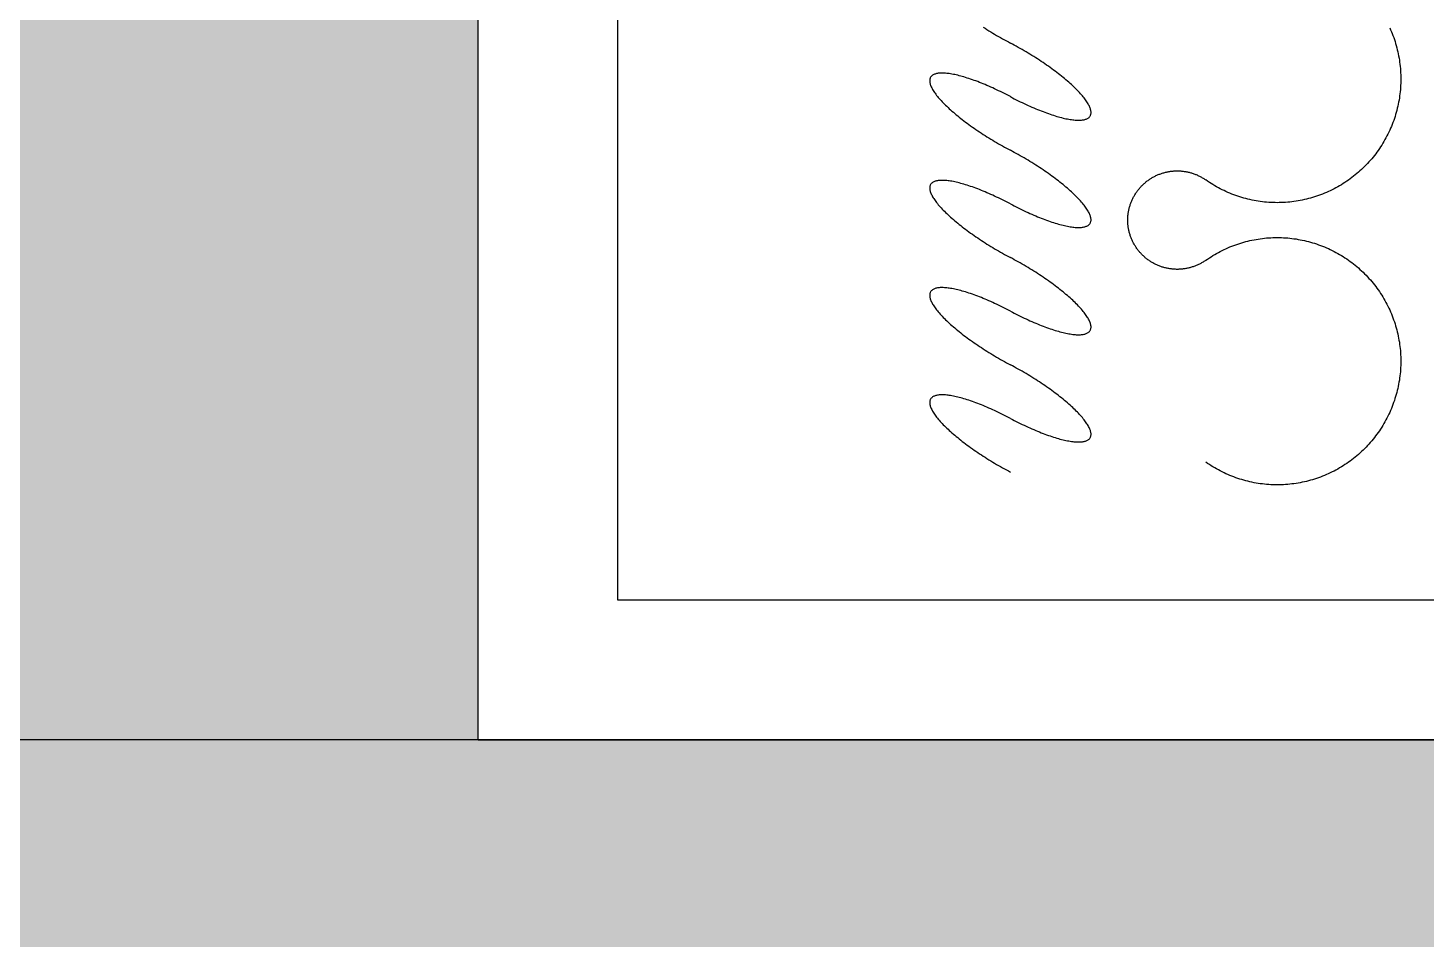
# Model space of a CAD drawing. Header units: millimetres. Extents: x -187744 to 2148, y -49419 to 6550.
# Drawn here: x -8996 to -8745.6, y -15047.1 to -14884.1 of the extents above; entities that cross this region are included whole.
import ezdxf

# ---------------------------------------------------------------- set-up
doc = ezdxf.new("R2010")
doc.units = ezdxf.units.MM
doc.header["$LTSCALE"] = 1000
doc.header["$MEASUREMENT"] = 0
doc.linetypes.add('DASHED2', pattern=[0.375, 0.25, -0.125])
for name, color, linetype in [('0w-梁1', 4, 'DASHED2'), ('1#f35层以上墙柱-col_建筑$0$1#f35层以上墙柱-col$0$Col_1#_2F$0$0q-柱填充', 251, 'Continuous'), ('DS-FINISH', 20, 'Continuous'), ('FF-FURNA', 40, 'Continuous'), ('WALL', 160, 'Continuous')]:
    doc.layers.add(name, color=color, linetype=linetype)

# ---------------------------------------------------------------- blocks, each defined once
blk = doc.blocks.new('DRAPES2')
at = {"linetype": 'ByBlock'}
for points in [[(927.367, 93.7916, 0), (928.058, 94.0987, 0), (928.754, 94.394, 0), (929.455, 94.6774, 0), (930.16, 94.9488, 0), (930.87, 95.208, 0), (931.584, 95.4551, 0), (932.303, 95.69, 0), (933.025, 95.9125, 0), (933.751, 96.1227, 0), (934.481, 96.3205, 0), (935.214, 96.5057, 0), (935.95, 96.6785, 0), (936.688, 96.8386, 0), (937.43, 96.9861, 0), (938.174, 97.1209, 0), (938.92, 97.2429, 0), (939.668, 97.3523, 0), (940.417, 97.4488, 0), (941.169, 97.5325, 0), (941.921, 97.6034, 0), (942.675, 97.6614, 0), (943.429, 97.7065, 0), (944.185, 97.7387, 0), (944.94, 97.758, 0), (945.696, 97.7644, 0)], [(945.696, 97.7644, 0), (946.452, 97.7579, 0), (947.208, 97.7385, 0), (947.963, 97.7062, 0), (948.717, 97.661, 0), (949.471, 97.6029, 0), (950.223, 97.532, 0), (950.975, 97.4482, 0), (951.724, 97.3516, 0), (952.472, 97.2422, 0), (953.218, 97.12, 0), (953.962, 96.9851, 0), (954.703, 96.8376, 0), (955.442, 96.6773, 0), (956.178, 96.5045, 0), (956.911, 96.3192, 0), (957.64, 96.1214, 0), (958.366, 95.9111, 0), (959.089, 95.6885, 0), (959.807, 95.4535, 0), (960.522, 95.2063, 0), (961.232, 94.947, 0), (961.937, 94.6755, 0), (962.638, 94.3921, 0), (963.334, 94.0967, 0), (964.024, 93.7895, 0), (964.71, 93.4706, 0), (965.389, 93.1399, 0), (966.063, 92.7977, 0), (966.731, 92.4441, 0), (967.393, 92.0791, 0), (968.049, 91.7028, 0), (968.698, 91.3154, 0), (969.34, 90.917, 0), (969.976, 90.5077, 0), (970.604, 90.0875, 0), (971.225, 89.6567, 0), (971.839, 89.2154, 0), (972.445, 88.7636, 0), (973.043, 88.3015, 0), (973.634, 87.8293, 0), (974.216, 87.3471, 0), (974.789, 86.855, 0), (975.355, 86.3532, 0), (975.911, 85.8418, 0), (976.459, 85.3209, 0), (976.998, 84.7908, 0), (977.528, 84.2516, 0), (978.048, 83.7034, 0), (978.559, 83.1463, 0), (979.061, 82.5807, 0), (979.552, 82.0065, 0), (980.034, 81.4241, 0), (980.506, 80.8335, 0), (980.967, 80.2349, 0), (981.419, 79.6285, 0), (981.86, 79.0145, 0), (982.29, 78.3931, 0), (982.71, 77.7644, 0), (983.118, 77.1286, 0), (983.516, 76.486, 0), (983.903, 75.8366, 0), (984.279, 75.1807, 0), (984.644, 74.5185, 0), (984.997, 73.8502, 0), (985.338, 73.1759, 0), (985.669, 72.4959, 0), (985.987, 71.8104, 0), (986.294, 71.1195, 0), (986.589, 70.4235, 0), (986.871, 69.7225, 0), (987.142, 69.0168, 0), (987.401, 68.3066, 0), (987.648, 67.5921, 0), (987.882, 66.8735, 0), (988.104, 66.151, 0), (988.314, 65.4247, 0), (988.511, 64.695, 0), (988.696, 63.9621, 0), (988.868, 63.2261, 0), (989.028, 62.4872, 0), (989.175, 61.7458, 0), (989.309, 61.0019, 0), (989.431, 60.2559, 0), (989.54, 59.5078, 0), (989.636, 58.7581, 0), (989.719, 58.0068, 0), (989.789, 57.2542, 0), (989.847, 56.5005, 0), (989.892, 55.7459, 0), (989.923, 54.9906, 0), (989.942, 54.235, 0), (989.948, 53.4791, 0), (989.941, 52.7233, 0), (989.921, 51.9676, 0), (989.889, 51.2124, 0), (989.843, 50.4579, 0), (989.784, 49.7043, 0), (989.713, 48.9518, 0), (989.629, 48.2006, 0), (989.531, 47.451, 0), (989.422, 46.7031, 0), (989.299, 45.9572, 0), (989.164, 45.2135, 0), (989.016, 44.4723, 0), (988.855, 43.7337, 0), (988.682, 42.9979, 0), (988.496, 42.2652, 0), (988.298, 41.5358, 0), (988.087, 40.8098, 0), (987.864, 40.0876, 0), (987.628, 39.3693, 0), (987.381, 38.6551, 0), (987.121, 37.9453, 0), (986.849, 37.24, 0), (986.565, 36.5394, 0), (986.269, 35.8438, 0), (985.962, 35.1534, 0), (985.642, 34.4683, 0), (985.311, 33.7887, 0), (984.969, 33.1149, 0), (984.614, 32.4471, 0), (984.249, 31.7854, 0), (983.872, 31.13, 0), (983.485, 30.4812, 0), (983.086, 29.8391, 0), (982.676, 29.2039, 0), (982.255, 28.5758, 0), (981.824, 27.9549, 0)], [(996.315, -0.046077, 0), (996.012, -0.043471, 0), (995.709, -0.035686, 0), (995.406, -0.022726, 0), (995.104, -0.004593, 0), (994.801, 0.018705, 0), (994.499, 0.047164, 0), (994.198, 0.080774, 0), (993.897, 0.119526, 0), (993.597, 0.163409, 0), (993.298, 0.212408, 0), (993, 0.266512, 0), (992.703, 0.325703, 0), (992.406, 0.389964, 0), (992.111, 0.459276, 0), (991.817, 0.53362, 0), (991.524, 0.612974, 0), (991.233, 0.697313, 0), (990.944, 0.786615, 0), (990.655, 0.880853, 0), (990.369, 0.979999, 0), (990.084, 1.08402, 0), (989.801, 1.1929, 0), (989.52, 1.30659, 0), (989.241, 1.42507, 0), (988.964, 1.54829, 0), (988.689, 1.67623, 0), (988.416, 1.80884, 0), (988.146, 1.9461, 0), (987.878, 2.08795, 0), (987.613, 2.23435, 0), (987.35, 2.38527, 0), (987.089, 2.54066, 0), (986.832, 2.70048, 0), (986.577, 2.86467, 0), (986.325, 3.03319, 0), (986.075, 3.20599, 0), (985.829, 3.38302, 0), (985.586, 3.56423, 0), (985.346, 3.74956, 0), (985.11, 3.93897, 0), (984.876, 4.13239, 0), (984.646, 4.32977, 0), (984.419, 4.53105, 0), (984.196, 4.73618, 0), (983.976, 4.94509, 0), (983.76, 5.15772, 0), (983.548, 5.37402, 0), (983.339, 5.59391, 0), (983.134, 5.81733, 0), (982.933, 6.04422, 0), (982.736, 6.27452, 0), (982.542, 6.50815, 0), (982.353, 6.74504, 0), (982.168, 6.98513, 0), (981.987, 7.22835, 0), (981.81, 7.47463, 0), (981.637, 7.72389, 0), (981.469, 7.97607, 0), (981.305, 8.23108, 0), (981.145, 8.48885, 0), (980.99, 8.74932, 0), (980.84, 9.01239, 0), (980.693, 9.27801, 0), (980.552, 9.54608, 0), (980.415, 9.81653, 0), (980.282, 10.0893, 0), (980.155, 10.3643, 0), (980.031, 10.6414, 0), (979.913, 10.9206, 0), (979.8, 11.2017, 0), (979.691, 11.4848, 0), (979.587, 11.7696, 0), (979.488, 12.0562, 0), (979.394, 12.3445, 0), (979.305, 12.6343, 0), (979.221, 12.9256, 0), (979.142, 13.2183, 0), (979.068, 13.5123, 0), (978.999, 13.8075, 0), (978.935, 14.1038, 0), (978.876, 14.4012, 0), (978.822, 14.6996, 0), (978.773, 14.9988, 0), (978.729, 15.2989, 0), (978.691, 15.5996, 0), (978.658, 15.901, 0), (978.629, 16.2028, 0), (978.606, 16.5052, 0), (978.588, 16.8078, 0), (978.576, 17.1108, 0), (978.568, 17.4139, 0), (978.566, 17.717, 0), (978.568, 18.0202, 0), (978.576, 18.3233, 0), (978.59, 18.6262, 0), (978.608, 18.9289, 0), (978.631, 19.2311, 0), (978.66, 19.533, 0), (978.694, 19.8343, 0), (978.733, 20.135, 0), (978.777, 20.4349, 0), (978.826, 20.7341, 0), (978.88, 21.0324, 0), (978.94, 21.3297, 0), (979.004, 21.626, 0), (979.074, 21.9211, 0), (979.148, 22.215, 0), (979.228, 22.5076, 0), (979.312, 22.7988, 0), (979.402, 23.0884, 0), (979.496, 23.3766, 0), (979.595, 23.663, 0), (979.7, 23.9477, 0), (979.809, 24.2307, 0), (979.923, 24.5116, 0), (980.041, 24.7907, 0), (980.165, 25.0676, 0), (980.293, 25.3424, 0), (980.426, 25.615, 0), (980.563, 25.8852, 0), (980.705, 26.1531, 0), (980.852, 26.4185, 0), (981.003, 26.6814, 0), (981.158, 26.9416, 0), (981.318, 27.1992, 0), (981.483, 27.454, 0), (981.651, 27.7059, 0), (981.824, 27.9549, 0)]]:
    blk.add_polyline3d(points, dxfattribs=at)
for points in [[(1010.55, 27.9514, 0), (1010.12, 28.5723, 0), (1009.7, 29.2005, 0), (1009.29, 29.8357, 0), (1008.89, 30.4779, 0), (1008.5, 31.1268, 0), (1008.13, 31.7822, 0), (1007.76, 32.4439, 0), (1007.41, 33.1118, 0), (1007.07, 33.7856, 0), (1006.73, 34.4652, 0), (1006.42, 35.1503, 0), (1006.11, 35.8408, 0), (1005.81, 36.5365, 0), (1005.53, 37.237, 0), (1005.26, 37.9424, 0), (1005, 38.6523, 0), (1004.75, 39.3665, 0), (1004.51, 40.0848, 0), (1004.29, 40.807, 0), (1004.08, 41.533, 0), (1003.88, 42.2624, 0), (1003.7, 42.9952, 0), (1003.52, 43.731, 0), (1003.36, 44.4696, 0), (1003.21, 45.2109, 0), (1003.08, 45.9546, 0), (1002.96, 46.7005, 0), (1002.85, 47.4483, 0), (1002.75, 48.198, 0), (1002.67, 48.9492, 0), (1002.59, 49.7017, 0), (1002.54, 50.4553, 0), (1002.49, 51.2098, 0), (1002.46, 51.965, 0), (1002.44, 52.7207, 0), (1002.43, 53.4765, 0), (1002.44, 54.2324, 0), (1002.46, 54.9881, 0), (1002.49, 55.7433, 0), (1002.53, 56.4979, 0), (1002.59, 57.2516, 0), (1002.66, 58.0042, 0), (1002.74, 58.7554, 0), (1002.84, 59.5052, 0), (1002.95, 60.2532, 0), (1003.07, 60.9992, 0), (1003.2, 61.7431, 0), (1003.35, 62.4845, 0), (1003.51, 63.2234, 0), (1003.68, 63.9594, 0), (1003.87, 64.6923, 0), (1004.07, 65.422, 0), (1004.28, 66.1482, 0), (1004.5, 66.8707, 0), (1004.73, 67.5893, 0), (1004.98, 68.3038, 0), (1005.24, 69.0139, 0), (1005.51, 69.7196, 0), (1005.79, 70.4205, 0), (1006.09, 71.1165, 0), (1006.39, 71.8073, 0), (1006.71, 72.4928, 0), (1007.04, 73.1728, 0), (1007.38, 73.847, 0), (1007.74, 74.5153, 0), (1008.1, 75.1775, 0), (1008.48, 75.8333, 0), (1008.87, 76.4826, 0), (1009.26, 77.1253, 0), (1009.67, 77.761, 0), (1010.09, 78.3896, 0), (1010.52, 79.011, 0), (1010.96, 79.625, 0), (1011.41, 80.2313, 0), (1011.88, 80.8298, 0), (1012.35, 81.4204, 0), (1012.83, 82.0028, 0), (1013.32, 82.5769, 0), (1013.82, 83.1425, 0), (1014.33, 83.6994, 0), (1014.85, 84.2476, 0), (1015.38, 84.7868, 0), (1015.92, 85.3168, 0), (1016.47, 85.8376, 0), (1017.03, 86.3489, 0), (1017.59, 86.8507, 0), (1018.17, 87.3427, 0), (1018.75, 87.8249, 0), (1019.34, 88.297, 0), (1019.94, 88.759, 0), (1020.54, 89.2107, 0), (1021.16, 89.652, 0), (1021.78, 90.0827, 0), (1022.41, 90.5028, 0), (1023.04, 90.9121, 0), (1023.69, 91.3104, 0), (1024.33, 91.6978, 0), (1024.99, 92.0739, 0), (1025.65, 92.4389, 0), (1026.32, 92.7924, 0), (1026.99, 93.1345, 0), (1027.67, 93.4651, 0), (1028.36, 93.784, 0), (1029.05, 94.0911, 0), (1029.75, 94.3864, 0), (1030.45, 94.6698, 0), (1031.15, 94.9411, 0), (1031.86, 95.2004, 0), (1032.58, 95.4475, 0), (1033.29, 95.6824, 0), (1034.02, 95.9049, 0), (1034.74, 96.1151, 0), (1035.47, 96.3129, 0), (1036.21, 96.4981, 0), (1036.94, 96.6708, 0), (1037.68, 96.831, 0), (1038.42, 96.9784, 0), (1039.17, 97.1132, 0), (1039.91, 97.2353, 0), (1040.66, 97.3446, 0), (1041.41, 97.4412, 0), (1042.16, 97.5249, 0), (1042.91, 97.5957, 0), (1043.67, 97.6537, 0), (1044.42, 97.6989, 0), (1045.18, 97.7311, 0), (1045.93, 97.7504, 0), (1046.69, 97.7568, 0)], [(1046.69, 97.7568, 0), (1047.44, 97.7503, 0), (1048.2, 97.7309, 0), (1048.95, 97.6986, 0), (1049.71, 97.6534, 0), (1050.46, 97.5953, 0), (1051.22, 97.5244, 0), (1051.97, 97.4406, 0), (1052.72, 97.344, 0), (1053.46, 97.2346, 0), (1054.21, 97.1124, 0), (1054.95, 96.9775, 0), (1055.7, 96.8299, 0), (1056.43, 96.6697, 0), (1057.17, 96.4969, 0), (1057.9, 96.3116, 0), (1058.63, 96.1137, 0), (1059.36, 95.9035, 0), (1060.08, 95.6808, 0), (1060.8, 95.4459, 0), (1061.51, 95.1987, 0), (1062.22, 94.9394, 0), (1062.93, 94.6679, 0), (1063.63, 94.3845, 0), (1064.33, 94.0891, 0), (1065.02, 93.7819, 0), (1065.7, 93.4629, 0), (1066.38, 93.1323, 0), (1067.06, 92.7901, 0), (1067.72, 92.4365, 0), (1068.39, 92.0715, 0), (1069.04, 91.6952, 0), (1069.69, 91.3078, 0), (1070.33, 90.9094, 0), (1070.97, 90.5, 0), (1071.6, 90.0799, 0), (1072.22, 89.6491, 0), (1072.83, 89.2077, 0), (1073.44, 88.756, 0), (1074.04, 88.2939, 0), (1074.63, 87.8217, 0), (1075.21, 87.3395, 0), (1075.78, 86.8474, 0), (1076.35, 86.3456, 0), (1076.9, 85.8342, 0), (1077.45, 85.3133, 0), (1077.99, 84.7832, 0), (1078.52, 84.244, 0), (1079.04, 83.6957, 0), (1079.55, 83.1387, 0), (1080.05, 82.5731, 0), (1080.54, 81.9989, 0), (1081.03, 81.4165, 0), (1081.5, 80.8258, 0), (1081.96, 80.2273, 0), (1082.41, 79.6209, 0), (1082.85, 79.0069, 0), (1083.28, 78.3855, 0), (1083.7, 77.7568, 0), (1084.11, 77.121, 0), (1084.51, 76.4783, 0), (1084.9, 75.829, 0), (1085.27, 75.1731, 0), (1085.64, 74.5109, 0), (1085.99, 73.8426, 0), (1086.33, 73.1683, 0), (1086.66, 72.4883, 0), (1086.98, 71.8028, 0), (1087.29, 71.1119, 0), (1087.58, 70.4159, 0), (1087.86, 69.7149, 0), (1088.13, 69.0092, 0), (1088.39, 68.299, 0), (1088.64, 67.5845, 0), (1088.87, 66.8659, 0), (1089.1, 66.1433, 0), (1089.31, 65.4171, 0), (1089.5, 64.6874, 0), (1089.69, 63.9545, 0), (1089.86, 63.2185, 0), (1090.02, 62.4796, 0), (1090.17, 61.7381, 0), (1090.3, 60.9943, 0), (1090.42, 60.2482, 0), (1090.53, 59.5002, 0), (1090.63, 58.7504, 0), (1090.71, 57.9991, 0), (1090.78, 57.2465, 0), (1090.84, 56.4928, 0), (1090.88, 55.7383, 0), (1090.92, 54.983, 0), (1090.93, 54.2274, 0), (1090.94, 53.4715, 0), (1090.93, 52.7156, 0), (1090.91, 51.96, 0), (1090.88, 51.2048, 0), (1090.83, 50.4503, 0), (1090.78, 49.6967, 0), (1090.7, 48.9442, 0), (1090.62, 48.193, 0), (1090.52, 47.4433, 0), (1090.41, 46.6955, 0), (1090.29, 45.9496, 0), (1090.16, 45.2059, 0), (1090.01, 44.4647, 0), (1089.85, 43.726, 0), (1089.67, 42.9903, 0), (1089.49, 42.2576, 0), (1089.29, 41.5282, 0), (1089.08, 40.8022, 0), (1088.86, 40.08, 0), (1088.62, 39.3617, 0), (1088.37, 38.6475, 0), (1088.11, 37.9377, 0), (1087.84, 37.2324, 0), (1087.56, 36.5318, 0), (1087.26, 35.8362, 0), (1086.95, 35.1457, 0), (1086.63, 34.4606, 0), (1086.3, 33.7811, 0), (1085.96, 33.1073, 0), (1085.61, 32.4395, 0), (1085.24, 31.7778, 0), (1084.86, 31.1224, 0), (1084.48, 30.4736, 0), (1084.08, 29.8315, 0), (1083.67, 29.1963, 0), (1083.25, 28.5682, 0), (1082.82, 27.9473, 0)], [(1010.55, 27.9514, 0), (1010.72, 27.7024, 0), (1010.89, 27.4504, 0), (1011.06, 27.1956, 0), (1011.22, 26.9381, 0), (1011.37, 26.6778, 0), (1011.52, 26.4149, 0), (1011.67, 26.1495, 0), (1011.81, 25.8816, 0), (1011.95, 25.6113, 0), (1012.08, 25.3387, 0), (1012.21, 25.0639, 0), (1012.33, 24.7869, 0), (1012.45, 24.5079, 0), (1012.57, 24.2269, 0), (1012.68, 23.944, 0), (1012.78, 23.6593, 0), (1012.88, 23.3728, 0), (1012.97, 23.0847, 0), (1013.06, 22.795, 0), (1013.15, 22.5038, 0), (1013.23, 22.2112, 0), (1013.3, 21.9173, 0), (1013.37, 21.6222, 0), (1013.44, 21.3259, 0), (1013.49, 21.0286, 0), (1013.55, 20.7303, 0), (1013.6, 20.4311, 0), (1013.64, 20.1311, 0), (1013.68, 19.8304, 0), (1013.71, 19.5291, 0), (1013.74, 19.2273, 0), (1013.77, 18.925, 0), (1013.79, 18.6223, 0), (1013.8, 18.3194, 0), (1013.81, 18.0163, 0), (1013.81, 17.7132, 0), (1013.81, 17.41, 0), (1013.8, 17.1069, 0), (1013.79, 16.8039, 0), (1013.77, 16.5013, 0), (1013.75, 16.199, 0), (1013.72, 15.8971, 0), (1013.68, 15.5957, 0), (1013.65, 15.295, 0), (1013.6, 14.995, 0), (1013.55, 14.6957, 0), (1013.5, 14.3974, 0), (1013.44, 14.1, 0), (1013.38, 13.8036, 0), (1013.31, 13.5084, 0), (1013.23, 13.2144, 0), (1013.15, 12.9218, 0), (1013.07, 12.6305, 0), (1012.98, 12.3407, 0), (1012.89, 12.0525, 0), (1012.79, 11.7659, 0), (1012.68, 11.481, 0), (1012.57, 11.198, 0), (1012.46, 10.9168, 0), (1012.34, 10.6377, 0), (1012.22, 10.3606, 0), (1012.09, 10.0856, 0), (1011.96, 9.81286, 0), (1011.82, 9.54242, 0), (1011.68, 9.27437, 0), (1011.53, 9.00877, 0), (1011.38, 8.74571, 0), (1011.23, 8.48526, 0), (1011.07, 8.22751, 0), (1010.9, 7.97251, 0), (1010.74, 7.72036, 0), (1010.56, 7.47112, 0), (1010.39, 7.22486, 0), (1010.21, 6.98166, 0), (1010.02, 6.74159, 0), (1009.83, 6.50472, 0), (1009.64, 6.27111, 0), (1009.44, 6.04084, 0), (1009.24, 5.81397, 0), (1009.03, 5.59057, 0), (1008.83, 5.3707, 0), (1008.61, 5.15443, 0), (1008.4, 4.94182, 0), (1008.18, 4.73294, 0), (1007.95, 4.52784, 0), (1007.73, 4.32658, 0), (1007.5, 4.12922, 0), (1007.26, 3.93583, 0), (1007.03, 3.74645, 0), (1006.79, 3.56114, 0), (1006.54, 3.37996, 0), (1006.3, 3.20296, 0), (1006.05, 3.03019, 0), (1005.8, 2.8617, 0), (1005.54, 2.69753, 0), (1005.28, 2.53775, 0), (1005.02, 2.38239, 0), (1004.76, 2.2315, 0), (1004.5, 2.08513, 0), (1004.23, 1.94331, 0), (1003.96, 1.80608, 0), (1003.68, 1.6735, 0), (1003.41, 1.54559, 0), (1003.13, 1.4224, 0), (1002.85, 1.30395, 0), (1002.57, 1.19029, 0), (1002.29, 1.08145, 0), (1002, 0.97746, 0), (1001.72, 0.878347, 0), (1001.43, 0.784142, 0), (1001.14, 0.694873, 0), (1000.85, 0.610566, 0), (1000.56, 0.531246, 0), (1000.26, 0.456936, 0), (999.967, 0.387657, 0), (999.67, 0.323429, 0), (999.373, 0.264272, 0), (999.075, 0.210203, 0), (998.775, 0.161237, 0), (998.475, 0.117389, 0), (998.175, 0.078671, 0), (997.873, 0.045095, 0), (997.571, 0.016671, 0), (997.269, -0.006593, 0), (996.967, -0.024691, 0), (996.664, -0.037617, 0), (996.361, -0.045367, 0), (996.057, -0.047939, 0)]]:
    blk.add_polyline3d(points)
blk = doc.blocks.new('06BDR-PR2')
for points in [[(1053.19, 0, 0), (1053.56, 0.70889, 0), (1053.92, 1.41736, 0), (1054.28, 2.12497, 0), (1054.64, 2.8313, 0), (1054.98, 3.53593, 0), (1055.32, 4.23843, 0), (1055.66, 4.93837, 0), (1055.98, 5.63534, 0), (1056.3, 6.32892, 0), (1056.61, 7.01868, 0), (1056.91, 7.70421, 0), (1057.21, 8.38511, 0), (1057.49, 9.06095, 0), (1057.77, 9.73134, 0), (1058.04, 10.3959, 0), (1058.3, 11.0541, 0), (1058.55, 11.7057, 0), (1058.79, 12.3503, 0), (1059.03, 12.9874, 0), (1059.25, 13.6167, 0), (1059.47, 14.2378, 0), (1059.67, 14.8503, 0), (1059.87, 15.4538, 0), (1060.05, 16.0481, 0), (1060.23, 16.6327, 0), (1060.39, 17.2073, 0), (1060.55, 17.7715, 0), (1060.69, 18.325, 0), (1060.83, 18.8674, 0), (1060.95, 19.3985, 0), (1061.07, 19.9179, 0), (1061.17, 20.4254, 0), (1061.26, 20.9205, 0), (1061.35, 21.403, 0), (1061.42, 21.8726, 0), (1061.48, 22.329, 0), (1061.53, 22.772, 0), (1061.57, 23.2013, 0), (1061.6, 23.6166, 0), (1061.62, 24.0177, 0), (1061.62, 24.4043, 0), (1061.62, 24.7762, 0), (1061.6, 25.1332, 0), (1061.58, 25.475, 0), (1061.54, 25.8015, 0), (1061.49, 26.1125, 0), (1061.44, 26.4077, 0), (1061.37, 26.687, 0), (1061.29, 26.9503, 0), (1061.2, 27.1973, 0), (1061.1, 27.4279, 0), (1060.99, 27.642, 0), (1060.86, 27.8395, 0), (1060.73, 28.0201, 0), (1060.59, 28.1839, 0), (1060.44, 28.3308, 0), (1060.27, 28.4605, 0), (1060.1, 28.5732, 0), (1059.92, 28.6686, 0), (1059.72, 28.7467, 0), (1059.52, 28.8075, 0), (1059.31, 28.851, 0), (1059.09, 28.8771, 0), (1058.86, 28.8858, 0), (1058.62, 28.8771, 0), (1058.37, 28.851, 0), (1058.11, 28.8075, 0), (1057.84, 28.7467, 0), (1057.57, 28.6686, 0), (1057.28, 28.5732, 0), (1056.99, 28.4605, 0), (1056.69, 28.3308, 0), (1056.38, 28.1839, 0), (1056.07, 28.0201, 0), (1055.74, 27.8395, 0), (1055.41, 27.642, 0), (1055.08, 27.4279, 0), (1054.73, 27.1973, 0), (1054.38, 26.9503, 0), (1054.02, 26.687, 0), (1053.66, 26.4077, 0), (1053.29, 26.1125, 0), (1052.91, 25.8015, 0), (1052.53, 25.475, 0), (1052.14, 25.1332, 0), (1051.75, 24.7762, 0), (1051.35, 24.4043, 0), (1050.95, 24.0177, 0), (1050.55, 23.6166, 0), (1050.14, 23.2013, 0), (1049.72, 22.772, 0), (1049.3, 22.329, 0), (1048.88, 21.8726, 0), (1048.46, 21.403, 0), (1048.03, 20.9205, 0), (1047.6, 20.4254, 0), (1047.17, 19.9179, 0), (1046.73, 19.3985, 0), (1046.3, 18.8674, 0), (1045.86, 18.325, 0), (1045.42, 17.7715, 0), (1044.98, 17.2073, 0), (1044.54, 16.6327, 0), (1044.09, 16.0481, 0), (1043.65, 15.4538, 0), (1043.21, 14.8503, 0), (1042.77, 14.2378, 0), (1042.32, 13.6167, 0), (1041.88, 12.9874, 0), (1041.44, 12.3503, 0), (1041, 11.7057, 0), (1040.57, 11.0541, 0), (1040.13, 10.3959, 0), (1039.7, 9.73134, 0), (1039.27, 9.06095, 0), (1038.84, 8.38511, 0), (1038.41, 7.70421, 0), (1037.99, 7.01868, 0), (1037.57, 6.32892, 0), (1037.16, 5.63534, 0), (1036.75, 4.93837, 0), (1036.34, 4.23843, 0), (1035.94, 3.53593, 0), (1035.54, 2.8313, 0), (1035.14, 2.12497, 0), (1034.75, 1.41736, 0), (1034.37, 0.70889, 0), (1033.99, 0, 0)], [(1091.57, 0, 0), (1091.94, 0.70889, 0), (1092.31, 1.41736, 0), (1092.67, 2.12497, 0), (1093.02, 2.8313, 0), (1093.37, 3.53593, 0), (1093.71, 4.23843, 0), (1094.04, 4.93837, 0), (1094.37, 5.63534, 0), (1094.68, 6.32892, 0), (1094.99, 7.01868, 0), (1095.3, 7.70421, 0), (1095.59, 8.38511, 0), (1095.88, 9.06095, 0), (1096.15, 9.73134, 0), (1096.42, 10.3959, 0), (1096.68, 11.0541, 0), (1096.94, 11.7057, 0), (1097.18, 12.3503, 0), (1097.41, 12.9874, 0), (1097.64, 13.6167, 0), (1097.85, 14.2378, 0), (1098.06, 14.8503, 0), (1098.25, 15.4538, 0), (1098.44, 16.0481, 0), (1098.61, 16.6327, 0), (1098.78, 17.2073, 0), (1098.93, 17.7715, 0), (1099.08, 18.325, 0), (1099.21, 18.8674, 0), (1099.34, 19.3985, 0), (1099.45, 19.9179, 0), (1099.56, 20.4254, 0), (1099.65, 20.9205, 0), (1099.73, 21.403, 0), (1099.8, 21.8726, 0), (1099.87, 22.329, 0), (1099.92, 22.772, 0), (1099.96, 23.2013, 0), (1099.98, 23.6166, 0), (1100, 24.0177, 0), (1100.01, 24.4043, 0), (1100, 24.7762, 0), (1099.99, 25.1332, 0), (1099.96, 25.475, 0), (1099.93, 25.8015, 0), (1099.88, 26.1125, 0), (1099.82, 26.4077, 0), (1099.75, 26.687, 0), (1099.67, 26.9503, 0), (1099.58, 27.1973, 0), (1099.48, 27.4279, 0), (1099.37, 27.642, 0), (1099.25, 27.8395, 0), (1099.12, 28.0201, 0), (1098.97, 28.1839, 0), (1098.82, 28.3308, 0), (1098.66, 28.4605, 0), (1098.49, 28.5732, 0), (1098.3, 28.6686, 0), (1098.11, 28.7467, 0), (1097.91, 28.8075, 0), (1097.7, 28.851, 0), (1097.47, 28.8771, 0), (1097.24, 28.8858, 0), (1097, 28.8771, 0), (1096.75, 28.851, 0), (1096.5, 28.8075, 0), (1096.23, 28.7467, 0), (1095.95, 28.6686, 0), (1095.67, 28.5732, 0), (1095.38, 28.4605, 0), (1095.08, 28.3308, 0), (1094.77, 28.1839, 0), (1094.45, 28.0201, 0), (1094.13, 27.8395, 0), (1093.8, 27.642, 0), (1093.46, 27.4279, 0), (1093.12, 27.1973, 0), (1092.77, 26.9503, 0), (1092.41, 26.687, 0), (1092.04, 26.4077, 0), (1091.67, 26.1125, 0), (1091.3, 25.8015, 0), (1090.92, 25.475, 0), (1090.53, 25.1332, 0), (1090.14, 24.7762, 0), (1089.74, 24.4043, 0), (1089.34, 24.0177, 0), (1088.93, 23.6166, 0), (1088.52, 23.2013, 0), (1088.11, 22.772, 0), (1087.69, 22.329, 0), (1087.27, 21.8726, 0), (1086.84, 21.403, 0), (1086.42, 20.9205, 0), (1085.99, 20.4254, 0), (1085.55, 19.9179, 0), (1085.12, 19.3985, 0), (1084.68, 18.8674, 0), (1084.24, 18.325, 0), (1083.8, 17.7715, 0), (1083.36, 17.2073, 0), (1082.92, 16.6327, 0), (1082.48, 16.0481, 0), (1082.04, 15.4538, 0), (1081.59, 14.8503, 0), (1081.15, 14.2378, 0), (1080.71, 13.6167, 0), (1080.27, 12.9874, 0), (1079.83, 12.3503, 0), (1079.39, 11.7057, 0), (1078.95, 11.0541, 0), (1078.52, 10.3959, 0), (1078.08, 9.73134, 0), (1077.65, 9.06095, 0), (1077.22, 8.38511, 0), (1076.8, 7.70421, 0), (1076.38, 7.01868, 0), (1075.96, 6.32892, 0), (1075.54, 5.63534, 0), (1075.13, 4.93837, 0), (1074.72, 4.23843, 0), (1074.32, 3.53593, 0), (1073.92, 2.8313, 0), (1073.53, 2.12497, 0), (1073.14, 1.41736, 0), (1072.76, 0.70889, 0), (1072.38, 0, 0)], [(1129.96, 0, 0), (1130.33, 0.70889, 0), (1130.7, 1.41736, 0), (1131.06, 2.12497, 0), (1131.41, 2.8313, 0), (1131.75, 3.53593, 0), (1132.09, 4.23843, 0), (1132.43, 4.93837, 0), (1132.75, 5.63534, 0), (1133.07, 6.32892, 0), (1133.38, 7.01868, 0), (1133.68, 7.70421, 0), (1133.98, 8.38511, 0), (1134.26, 9.06095, 0), (1134.54, 9.73134, 0), (1134.81, 10.3959, 0), (1135.07, 11.0541, 0), (1135.32, 11.7057, 0), (1135.56, 12.3503, 0), (1135.8, 12.9874, 0), (1136.02, 13.6167, 0), (1136.24, 14.2378, 0), (1136.44, 14.8503, 0), (1136.64, 15.4538, 0), (1136.82, 16.0481, 0), (1137, 16.6327, 0), (1137.16, 17.2073, 0), (1137.32, 17.7715, 0), (1137.47, 18.325, 0), (1137.6, 18.8674, 0), (1137.72, 19.3985, 0), (1137.84, 19.9179, 0), (1137.94, 20.4254, 0), (1138.04, 20.9205, 0), (1138.12, 21.403, 0), (1138.19, 21.8726, 0), (1138.25, 22.329, 0), (1138.3, 22.772, 0), (1138.34, 23.2013, 0), (1138.37, 23.6166, 0), (1138.39, 24.0177, 0), (1138.39, 24.4043, 0), (1138.39, 24.7762, 0), (1138.38, 25.1332, 0), (1138.35, 25.475, 0), (1138.31, 25.8015, 0), (1138.27, 26.1125, 0), (1138.21, 26.4077, 0), (1138.14, 26.687, 0), (1138.06, 26.9503, 0), (1137.97, 27.1973, 0), (1137.87, 27.4279, 0), (1137.76, 27.642, 0), (1137.64, 27.8395, 0), (1137.5, 28.0201, 0), (1137.36, 28.1839, 0), (1137.21, 28.3308, 0), (1137.04, 28.4605, 0), (1136.87, 28.5732, 0), (1136.69, 28.6686, 0), (1136.5, 28.7467, 0), (1136.29, 28.8075, 0), (1136.08, 28.851, 0), (1135.86, 28.8771, 0), (1135.63, 28.8858, 0), (1135.39, 28.8771, 0), (1135.14, 28.851, 0), (1134.88, 28.8075, 0), (1134.61, 28.7467, 0), (1134.34, 28.6686, 0), (1134.06, 28.5732, 0), (1133.76, 28.4605, 0), (1133.46, 28.3308, 0), (1133.16, 28.1839, 0), (1132.84, 28.0201, 0), (1132.52, 27.8395, 0), (1132.19, 27.642, 0), (1131.85, 27.4279, 0), (1131.5, 27.1973, 0), (1131.15, 26.9503, 0), (1130.79, 26.687, 0), (1130.43, 26.4077, 0), (1130.06, 26.1125, 0), (1129.68, 25.8015, 0), (1129.3, 25.475, 0), (1128.92, 25.1332, 0), (1128.52, 24.7762, 0), (1128.13, 24.4043, 0), (1127.72, 24.0177, 0), (1127.32, 23.6166, 0), (1126.91, 23.2013, 0), (1126.49, 22.772, 0), (1126.08, 22.329, 0), (1125.65, 21.8726, 0), (1125.23, 21.403, 0), (1124.8, 20.9205, 0), (1124.37, 20.4254, 0), (1123.94, 19.9179, 0), (1123.5, 19.3985, 0), (1123.07, 18.8674, 0), (1122.63, 18.325, 0), (1122.19, 17.7715, 0), (1121.75, 17.2073, 0), (1121.31, 16.6327, 0), (1120.86, 16.0481, 0), (1120.42, 15.4538, 0), (1119.98, 14.8503, 0), (1119.54, 14.2378, 0), (1119.1, 13.6167, 0), (1118.65, 12.9874, 0), (1118.21, 12.3503, 0), (1117.78, 11.7057, 0), (1117.34, 11.0541, 0), (1116.9, 10.3959, 0), (1116.47, 9.73134, 0), (1116.04, 9.06095, 0), (1115.61, 8.38511, 0), (1115.18, 7.70421, 0), (1114.76, 7.01868, 0), (1114.34, 6.32892, 0), (1113.93, 5.63534, 0), (1113.52, 4.93837, 0), (1113.11, 4.23843, 0), (1112.71, 3.53593, 0), (1112.31, 2.8313, 0), (1111.91, 2.12497, 0), (1111.53, 1.41736, 0), (1111.14, 0.70889, 0), (1110.77, 0, 0)], [(1168.34, 0, 0), (1168.72, 0.70889, 0), (1169.08, 1.41736, 0), (1169.44, 2.12497, 0), (1169.79, 2.8313, 0), (1170.14, 3.53593, 0), (1170.48, 4.23843, 0), (1170.81, 4.93837, 0), (1171.14, 5.63534, 0), (1171.46, 6.32892, 0), (1171.77, 7.01868, 0), (1172.07, 7.70421, 0), (1172.36, 8.38511, 0), (1172.65, 9.06095, 0), (1172.93, 9.73134, 0), (1173.2, 10.3959, 0), (1173.46, 11.0541, 0), (1173.71, 11.7057, 0), (1173.95, 12.3503, 0), (1174.18, 12.9874, 0), (1174.41, 13.6167, 0), (1174.62, 14.2378, 0), (1174.83, 14.8503, 0), (1175.02, 15.4538, 0), (1175.21, 16.0481, 0), (1175.38, 16.6327, 0), (1175.55, 17.2073, 0), (1175.71, 17.7715, 0), (1175.85, 18.325, 0), (1175.99, 18.8674, 0), (1176.11, 19.3985, 0), (1176.22, 19.9179, 0), (1176.33, 20.4254, 0), (1176.42, 20.9205, 0), (1176.5, 21.403, 0), (1176.58, 21.8726, 0), (1176.64, 22.329, 0), (1176.69, 22.772, 0), (1176.73, 23.2013, 0), (1176.76, 23.6166, 0), (1176.77, 24.0177, 0), (1176.78, 24.4043, 0), (1176.78, 24.7762, 0), (1176.76, 25.1332, 0), (1176.74, 25.475, 0), (1176.7, 25.8015, 0), (1176.65, 26.1125, 0), (1176.59, 26.4077, 0), (1176.52, 26.687, 0), (1176.45, 26.9503, 0), (1176.35, 27.1973, 0), (1176.25, 27.4279, 0), (1176.14, 27.642, 0), (1176.02, 27.8395, 0), (1175.89, 28.0201, 0), (1175.75, 28.1839, 0), (1175.59, 28.3308, 0), (1175.43, 28.4605, 0), (1175.26, 28.5732, 0), (1175.07, 28.6686, 0), (1174.88, 28.7467, 0), (1174.68, 28.8075, 0), (1174.47, 28.851, 0), (1174.25, 28.8771, 0), (1174.01, 28.8858, 0), (1173.77, 28.8771, 0), (1173.53, 28.851, 0), (1173.27, 28.8075, 0), (1173, 28.7467, 0), (1172.72, 28.6686, 0), (1172.44, 28.5732, 0), (1172.15, 28.4605, 0), (1171.85, 28.3308, 0), (1171.54, 28.1839, 0), (1171.23, 28.0201, 0), (1170.9, 27.8395, 0), (1170.57, 27.642, 0), (1170.23, 27.4279, 0), (1169.89, 27.1973, 0), (1169.54, 26.9503, 0), (1169.18, 26.687, 0), (1168.82, 26.4077, 0), (1168.45, 26.1125, 0), (1168.07, 25.8015, 0), (1167.69, 25.475, 0), (1167.3, 25.1332, 0), (1166.91, 24.7762, 0), (1166.51, 24.4043, 0), (1166.11, 24.0177, 0), (1165.7, 23.6166, 0), (1165.29, 23.2013, 0), (1164.88, 22.772, 0), (1164.46, 22.329, 0), (1164.04, 21.8726, 0), (1163.61, 21.403, 0), (1163.19, 20.9205, 0), (1162.76, 20.4254, 0), (1162.32, 19.9179, 0), (1161.89, 19.3985, 0), (1161.45, 18.8674, 0), (1161.01, 18.325, 0), (1160.57, 17.7715, 0), (1160.13, 17.2073, 0), (1159.69, 16.6327, 0), (1159.25, 16.0481, 0), (1158.81, 15.4538, 0), (1158.37, 14.8503, 0), (1157.92, 14.2378, 0), (1157.48, 13.6167, 0), (1157.04, 12.9874, 0), (1156.6, 12.3503, 0), (1156.16, 11.7057, 0), (1155.72, 11.0541, 0), (1155.29, 10.3959, 0), (1154.86, 9.73134, 0), (1154.42, 9.06095, 0), (1154, 8.38511, 0), (1153.57, 7.70421, 0), (1153.15, 7.01868, 0), (1152.73, 6.32892, 0), (1152.31, 5.63534, 0), (1151.9, 4.93837, 0), (1151.49, 4.23843, 0), (1151.09, 3.53593, 0), (1150.69, 2.8313, 0), (1150.3, 2.12497, 0), (1149.91, 1.41736, 0), (1149.53, 0.70889, 0), (1149.15, 0, 0)], [(1028.29, -9.73134, 0), (1028.72, -9.06095, 0), (1029.15, -8.38511, 0), (1029.57, -7.70421, 0), (1030, -7.01868, 0), (1030.42, -6.32892, 0), (1030.83, -5.63534, 0), (1031.24, -4.93837, 0), (1031.65, -4.23843, 0), (1032.05, -3.53593, 0), (1032.45, -2.8313, 0), (1032.85, -2.12497, 0), (1033.23, -1.41736, 0), (1033.62, -0.70889, 0), (1033.99, 0, 0)], [(1053.19, 0, 0), (1052.82, -0.70889, 0), (1052.45, -1.41736, 0), (1052.09, -2.12497, 0), (1051.74, -2.8313, 0), (1051.39, -3.53593, 0), (1051.05, -4.23843, 0), (1050.72, -4.93837, 0), (1050.39, -5.63534, 0), (1050.08, -6.32892, 0), (1049.76, -7.01868, 0), (1049.46, -7.70421, 0), (1049.17, -8.38511, 0), (1048.88, -9.06095, 0), (1048.6, -9.73134, 0), (1048.34, -10.3959, 0), (1048.08, -11.0541, 0), (1047.82, -11.7057, 0), (1047.58, -12.3503, 0), (1047.35, -12.9874, 0), (1047.12, -13.6167, 0), (1046.91, -14.2378, 0), (1046.7, -14.8503, 0), (1046.51, -15.4538, 0), (1046.32, -16.0481, 0), (1046.15, -16.6327, 0), (1045.98, -17.2073, 0), (1045.83, -17.7715, 0), (1045.68, -18.325, 0), (1045.54, -18.8674, 0), (1045.42, -19.3985, 0), (1045.31, -19.9179, 0), (1045.2, -20.4254, 0), (1045.11, -20.9205, 0), (1045.03, -21.403, 0), (1044.95, -21.8726, 0), (1044.89, -22.329, 0), (1044.84, -22.772, 0), (1044.8, -23.2013, 0), (1044.78, -23.6166, 0), (1044.76, -24.0177, 0), (1044.75, -24.4043, 0), (1044.75, -24.7762, 0), (1044.77, -25.1332, 0), (1044.8, -25.475, 0), (1044.83, -25.8015, 0), (1044.88, -26.1125, 0), (1044.94, -26.4077, 0), (1045.01, -26.687, 0), (1045.09, -26.9503, 0), (1045.18, -27.1973, 0), (1045.28, -27.4279, 0), (1045.39, -27.642, 0), (1045.51, -27.8395, 0), (1045.64, -28.0201, 0), (1045.78, -28.1839, 0), (1045.94, -28.3308, 0), (1046.1, -28.4605, 0), (1046.27, -28.5732, 0), (1046.46, -28.6686, 0), (1046.65, -28.7467, 0), (1046.85, -28.8075, 0), (1047.06, -28.851, 0), (1047.29, -28.8771, 0), (1047.52, -28.8858, 0), (1047.76, -28.8771, 0), (1048.01, -28.851, 0), (1048.26, -28.8075, 0), (1048.53, -28.7467, 0), (1048.81, -28.6686, 0), (1049.09, -28.5732, 0), (1049.38, -28.4605, 0), (1049.68, -28.3308, 0), (1049.99, -28.1839, 0), (1050.31, -28.0201, 0), (1050.63, -27.8395, 0), (1050.96, -27.642, 0), (1051.3, -27.4279, 0), (1051.64, -27.1973, 0), (1051.99, -26.9503, 0), (1052.35, -26.687, 0), (1052.72, -26.4077, 0), (1053.09, -26.1125, 0), (1053.46, -25.8015, 0), (1053.84, -25.475, 0), (1054.23, -25.1332, 0), (1054.62, -24.7762, 0), (1055.02, -24.4043, 0), (1055.42, -24.0177, 0), (1055.83, -23.6166, 0), (1056.24, -23.2013, 0), (1056.65, -22.772, 0), (1057.07, -22.329, 0), (1057.49, -21.8726, 0), (1057.92, -21.403, 0), (1058.34, -20.9205, 0), (1058.77, -20.4254, 0), (1059.21, -19.9179, 0), (1059.64, -19.3985, 0), (1060.08, -18.8674, 0), (1060.52, -18.325, 0), (1060.96, -17.7715, 0), (1061.4, -17.2073, 0), (1061.84, -16.6327, 0), (1062.28, -16.0481, 0), (1062.72, -15.4538, 0), (1063.17, -14.8503, 0), (1063.61, -14.2378, 0), (1064.05, -13.6167, 0), (1064.49, -12.9874, 0), (1064.93, -12.3503, 0), (1065.37, -11.7057, 0), (1065.81, -11.0541, 0), (1066.24, -10.3959, 0), (1066.68, -9.73134, 0), (1067.11, -9.06095, 0), (1067.53, -8.38511, 0), (1067.96, -7.70421, 0), (1068.38, -7.01868, 0), (1068.8, -6.32892, 0), (1069.22, -5.63534, 0), (1069.63, -4.93837, 0), (1070.04, -4.23843, 0), (1070.44, -3.53593, 0), (1070.84, -2.8313, 0), (1071.23, -2.12497, 0), (1071.62, -1.41736, 0), (1072, -0.70889, 0), (1072.38, 0, 0)], [(1091.57, 0, 0), (1091.2, -0.70889, 0), (1090.84, -1.41736, 0), (1090.48, -2.12497, 0), (1090.12, -2.8313, 0), (1089.78, -3.53593, 0), (1089.44, -4.23843, 0), (1089.1, -4.93837, 0), (1088.78, -5.63534, 0), (1088.46, -6.32892, 0), (1088.15, -7.01868, 0), (1087.85, -7.70421, 0), (1087.55, -8.38511, 0), (1087.27, -9.06095, 0), (1086.99, -9.73134, 0), (1086.72, -10.3959, 0), (1086.46, -11.0541, 0), (1086.21, -11.7057, 0), (1085.97, -12.3503, 0), (1085.73, -12.9874, 0), (1085.51, -13.6167, 0), (1085.29, -14.2378, 0), (1085.09, -14.8503, 0), (1084.89, -15.4538, 0), (1084.71, -16.0481, 0), (1084.53, -16.6327, 0), (1084.37, -17.2073, 0), (1084.21, -17.7715, 0), (1084.07, -18.325, 0), (1083.93, -18.8674, 0), (1083.81, -19.3985, 0), (1083.69, -19.9179, 0), (1083.59, -20.4254, 0), (1083.49, -20.9205, 0), (1083.41, -21.403, 0), (1083.34, -21.8726, 0), (1083.28, -22.329, 0), (1083.23, -22.772, 0), (1083.19, -23.2013, 0), (1083.16, -23.6166, 0), (1083.14, -24.0177, 0), (1083.14, -24.4043, 0), (1083.14, -24.7762, 0), (1083.16, -25.1332, 0), (1083.18, -25.475, 0), (1083.22, -25.8015, 0), (1083.26, -26.1125, 0), (1083.32, -26.4077, 0), (1083.39, -26.687, 0), (1083.47, -26.9503, 0), (1083.56, -27.1973, 0), (1083.66, -27.4279, 0), (1083.77, -27.642, 0), (1083.9, -27.8395, 0), (1084.03, -28.0201, 0), (1084.17, -28.1839, 0), (1084.32, -28.3308, 0), (1084.49, -28.4605, 0), (1084.66, -28.5732, 0), (1084.84, -28.6686, 0), (1085.03, -28.7467, 0), (1085.24, -28.8075, 0), (1085.45, -28.851, 0), (1085.67, -28.8771, 0), (1085.9, -28.8858, 0), (1086.14, -28.8771, 0), (1086.39, -28.851, 0), (1086.65, -28.8075, 0), (1086.92, -28.7467, 0), (1087.19, -28.6686, 0), (1087.48, -28.5732, 0), (1087.77, -28.4605, 0), (1088.07, -28.3308, 0), (1088.38, -28.1839, 0), (1088.69, -28.0201, 0), (1089.01, -27.8395, 0), (1089.35, -27.642, 0), (1089.68, -27.4279, 0), (1090.03, -27.1973, 0), (1090.38, -26.9503, 0), (1090.74, -26.687, 0), (1091.1, -26.4077, 0), (1091.47, -26.1125, 0), (1091.85, -25.8015, 0), (1092.23, -25.475, 0), (1092.62, -25.1332, 0), (1093.01, -24.7762, 0), (1093.4, -24.4043, 0), (1093.81, -24.0177, 0), (1094.21, -23.6166, 0), (1094.62, -23.2013, 0), (1095.04, -22.772, 0), (1095.46, -22.329, 0), (1095.88, -21.8726, 0), (1096.3, -21.403, 0), (1096.73, -20.9205, 0), (1097.16, -20.4254, 0), (1097.59, -19.9179, 0), (1098.03, -19.3985, 0), (1098.46, -18.8674, 0), (1098.9, -18.325, 0), (1099.34, -17.7715, 0), (1099.78, -17.2073, 0), (1100.22, -16.6327, 0), (1100.67, -16.0481, 0), (1101.11, -15.4538, 0), (1101.55, -14.8503, 0), (1101.99, -14.2378, 0), (1102.44, -13.6167, 0), (1102.88, -12.9874, 0), (1103.32, -12.3503, 0), (1103.76, -11.7057, 0), (1104.19, -11.0541, 0), (1104.63, -10.3959, 0), (1105.06, -9.73134, 0), (1105.49, -9.06095, 0), (1105.92, -8.38511, 0), (1106.35, -7.70421, 0), (1106.77, -7.01868, 0), (1107.19, -6.32892, 0), (1107.6, -5.63534, 0), (1108.01, -4.93837, 0), (1108.42, -4.23843, 0), (1108.82, -3.53593, 0), (1109.22, -2.8313, 0), (1109.62, -2.12497, 0), (1110, -1.41736, 0), (1110.39, -0.70889, 0), (1110.77, 0, 0)], [(1129.96, 0, 0), (1129.59, -0.70889, 0), (1129.22, -1.41736, 0), (1128.86, -2.12497, 0), (1128.51, -2.8313, 0), (1128.16, -3.53593, 0), (1127.82, -4.23843, 0), (1127.49, -4.93837, 0), (1127.16, -5.63534, 0), (1126.85, -6.32892, 0), (1126.54, -7.01868, 0), (1126.23, -7.70421, 0), (1125.94, -8.38511, 0), (1125.65, -9.06095, 0), (1125.38, -9.73134, 0), (1125.11, -10.3959, 0), (1124.85, -11.0541, 0), (1124.59, -11.7057, 0), (1124.35, -12.3503, 0), (1124.12, -12.9874, 0), (1123.89, -13.6167, 0), (1123.68, -14.2378, 0), (1123.47, -14.8503, 0), (1123.28, -15.4538, 0), (1123.09, -16.0481, 0), (1122.92, -16.6327, 0), (1122.75, -17.2073, 0), (1122.6, -17.7715, 0), (1122.45, -18.325, 0), (1122.32, -18.8674, 0), (1122.19, -19.3985, 0), (1122.08, -19.9179, 0), (1121.97, -20.4254, 0), (1121.88, -20.9205, 0), (1121.8, -21.403, 0), (1121.73, -21.8726, 0), (1121.67, -22.329, 0), (1121.61, -22.772, 0), (1121.58, -23.2013, 0), (1121.55, -23.6166, 0), (1121.53, -24.0177, 0), (1121.52, -24.4043, 0), (1121.53, -24.7762, 0), (1121.54, -25.1332, 0), (1121.57, -25.475, 0), (1121.6, -25.8015, 0), (1121.65, -26.1125, 0), (1121.71, -26.4077, 0), (1121.78, -26.687, 0), (1121.86, -26.9503, 0), (1121.95, -27.1973, 0), (1122.05, -27.4279, 0), (1122.16, -27.642, 0), (1122.28, -27.8395, 0), (1122.41, -28.0201, 0), (1122.56, -28.1839, 0), (1122.71, -28.3308, 0), (1122.87, -28.4605, 0), (1123.04, -28.5732, 0), (1123.23, -28.6686, 0), (1123.42, -28.7467, 0), (1123.62, -28.8075, 0), (1123.84, -28.851, 0), (1124.06, -28.8771, 0), (1124.29, -28.8858, 0), (1124.53, -28.8771, 0), (1124.78, -28.851, 0), (1125.03, -28.8075, 0), (1125.3, -28.7467, 0), (1125.58, -28.6686, 0), (1125.86, -28.5732, 0), (1126.15, -28.4605, 0), (1126.45, -28.3308, 0), (1126.76, -28.1839, 0), (1127.08, -28.0201, 0), (1127.4, -27.8395, 0), (1127.73, -27.642, 0), (1128.07, -27.4279, 0), (1128.41, -27.1973, 0), (1128.76, -26.9503, 0), (1129.12, -26.687, 0), (1129.49, -26.4077, 0), (1129.86, -26.1125, 0), (1130.23, -25.8015, 0), (1130.61, -25.475, 0), (1131, -25.1332, 0), (1131.39, -24.7762, 0), (1131.79, -24.4043, 0), (1132.19, -24.0177, 0), (1132.6, -23.6166, 0), (1133.01, -23.2013, 0), (1133.42, -22.772, 0), (1133.84, -22.329, 0), (1134.26, -21.8726, 0), (1134.69, -21.403, 0), (1135.11, -20.9205, 0), (1135.54, -20.4254, 0), (1135.98, -19.9179, 0), (1136.41, -19.3985, 0), (1136.85, -18.8674, 0), (1137.29, -18.325, 0), (1137.73, -17.7715, 0), (1138.17, -17.2073, 0), (1138.61, -16.6327, 0), (1139.05, -16.0481, 0), (1139.49, -15.4538, 0), (1139.94, -14.8503, 0), (1140.38, -14.2378, 0), (1140.82, -13.6167, 0), (1141.26, -12.9874, 0), (1141.7, -12.3503, 0), (1142.14, -11.7057, 0), (1142.58, -11.0541, 0), (1143.01, -10.3959, 0), (1143.45, -9.73134, 0), (1143.88, -9.06095, 0), (1144.31, -8.38511, 0), (1144.73, -7.70421, 0), (1145.15, -7.01868, 0), (1145.57, -6.32892, 0), (1145.99, -5.63534, 0), (1146.4, -4.93837, 0), (1146.81, -4.23843, 0), (1147.21, -3.53593, 0), (1147.61, -2.8313, 0), (1148, -2.12497, 0), (1148.39, -1.41736, 0), (1148.77, -0.70889, 0), (1149.15, 0, 0)], [(1168.34, 0, 0), (1167.97, -0.70889, 0), (1167.61, -1.41736, 0), (1167.25, -2.12497, 0), (1166.89, -2.8313, 0), (1166.55, -3.53593, 0), (1166.21, -4.23843, 0), (1165.88, -4.93837, 0), (1165.55, -5.63534, 0), (1165.23, -6.32892, 0), (1164.92, -7.01868, 0), (1164.62, -7.70421, 0), (1164.33, -8.38511, 0), (1164.04, -9.06095, 0), (1163.76, -9.73134, 0), (1163.49, -10.3959, 0), (1163.23, -11.0541, 0), (1162.98, -11.7057, 0), (1162.74, -12.3503, 0), (1162.5, -12.9874, 0), (1162.28, -13.6167, 0), (1162.07, -14.2378, 0), (1161.86, -14.8503, 0), (1161.66, -15.4538, 0), (1161.48, -16.0481, 0), (1161.3, -16.6327, 0), (1161.14, -17.2073, 0), (1160.98, -17.7715, 0), (1160.84, -18.325, 0), (1160.7, -18.8674, 0), (1160.58, -19.3985, 0), (1160.46, -19.9179, 0), (1160.36, -20.4254, 0), (1160.27, -20.9205, 0), (1160.18, -21.403, 0), (1160.11, -21.8726, 0), (1160.05, -22.329, 0), (1160, -22.772, 0), (1159.96, -23.2013, 0), (1159.93, -23.6166, 0), (1159.91, -24.0177, 0), (1159.91, -24.4043, 0), (1159.91, -24.7762, 0), (1159.93, -25.1332, 0), (1159.95, -25.475, 0), (1159.99, -25.8015, 0), (1160.04, -26.1125, 0), (1160.09, -26.4077, 0), (1160.16, -26.687, 0), (1160.24, -26.9503, 0), (1160.33, -27.1973, 0), (1160.43, -27.4279, 0), (1160.55, -27.642, 0), (1160.67, -27.8395, 0), (1160.8, -28.0201, 0), (1160.94, -28.1839, 0), (1161.09, -28.3308, 0), (1161.26, -28.4605, 0), (1161.43, -28.5732, 0), (1161.61, -28.6686, 0), (1161.81, -28.7467, 0), (1162.01, -28.8075, 0), (1162.22, -28.851, 0), (1162.44, -28.8771, 0), (1162.67, -28.8858, 0), (1162.91, -28.8771, 0), (1163.16, -28.851, 0), (1163.42, -28.8075, 0), (1163.69, -28.7467, 0), (1163.96, -28.6686, 0), (1164.25, -28.5732, 0), (1164.54, -28.4605, 0), (1164.84, -28.3308, 0), (1165.15, -28.1839, 0), (1165.46, -28.0201, 0), (1165.79, -27.8395, 0), (1166.12, -27.642, 0), (1166.45, -27.4279, 0), (1166.8, -27.1973, 0), (1167.15, -26.9503, 0), (1167.51, -26.687, 0), (1167.87, -26.4077, 0), (1168.24, -26.1125, 0), (1168.62, -25.8015, 0), (1169, -25.475, 0), (1169.39, -25.1332, 0), (1169.78, -24.7762, 0), (1170.18, -24.4043, 0), (1170.58, -24.0177, 0), (1170.98, -23.6166, 0), (1171.39, -23.2013, 0), (1171.81, -22.772, 0), (1172.23, -22.329, 0), (1172.65, -21.8726, 0), (1173.07, -21.403, 0), (1173.5, -20.9205, 0), (1173.93, -20.4254, 0), (1174.36, -19.9179, 0), (1174.8, -19.3985, 0), (1175.23, -18.8674, 0), (1175.67, -18.325, 0), (1176.11, -17.7715, 0), (1176.55, -17.2073, 0), (1177, -16.6327, 0), (1177.44, -16.0481, 0), (1177.88, -15.4538, 0), (1178.32, -14.8503, 0), (1178.76, -14.2378, 0), (1179.21, -13.6167, 0), (1179.65, -12.9874, 0), (1180.09, -12.3503, 0), (1180.53, -11.7057, 0), (1180.96, -11.0541, 0), (1181.4, -10.3959, 0), (1181.83, -9.73134, 0), (1182.26, -9.06095, 0), (1182.69, -8.38511, 0), (1183.12, -7.70421, 0), (1183.54, -7.01868, 0), (1183.96, -6.32892, 0), (1184.37, -5.63534, 0), (1184.79, -4.93837, 0), (1185.19, -4.23843, 0), (1185.6, -3.53593, 0), (1185.99, -2.8313, 0), (1186.39, -2.12497, 0), (1186.78, -1.41736, 0), (1187.16, -0.70889, 0), (1187.54, 0, 0)]]:
    blk.add_polyline3d(points)
blk = doc.blocks.new('B1柱子')
at = {"layer": '1#f35层以上墙柱-col_建筑$0$1#f35层以上墙柱-col$0$Col_1#_2F$0$0q-柱填充'}
h = blk.add_hatch(color=256, dxfattribs=at)
h.dxf.hatch_style = 1
h.paths.add_polyline_path([(615891.35, 91934.36), (615891.35, 91334.36), (619191.35, 91334.36), (619191.35, 90734.36), (619441.35, 90734.36), (619441.35, 91334.36), (622291.35, 91334.36), (622291.35, 91534.5), (616141.35, 91534.36), (616141.35, 91934.36)])
at = {"layer": 'WALL'}
blk.add_lwpolyline([(615891.35, 91934.36), (615891.35, 91334.36), (619191.35, 91334.36), (619191.35, 90734.36), (619441.35, 90734.36), (619441.35, 91334.36), (622291.35, 91334.36), (622291.35, 91534.5), (616141.35, 91534.36), (616141.35, 91934.36)], close=True, dxfattribs=at)
blk = doc.blocks.new('liang00000000')
at = {"layer": '0w-梁1', "linetype": 'DASHED2'}
blk.add_line((4069548.24, -1401105.32), (4067348.24, -1401105.32), dxfattribs=at)

msp = doc.modelspace()

# ---------------------------------------------------------------- linework, layer by layer
at = {"layer": 'DS-FINISH', "elevation": 0}
msp.add_lwpolyline([(-1510.37, -14986.46), (-8890.36, -14986.46), (-8890.36, -14611.46)], dxfattribs=at)
at = {"layer": 'WALL'}
for q in [(-8915.36, -14611.46), (-1515.36, -15011.46)]:
    msp.add_line((-8915.36, -15011.46), q, dxfattribs=at)

# ---------------------------------------------------------------- block references
msp.add_blockref('B1柱子', (-625056.7, -106545.82))
at = {"layer": '0w-梁1'}
msp.add_blockref('liang00000000', (-4078313.59, 1386093.86), dxfattribs=at)
at = {"layer": 'FF-FURNA', "xscale": 0.4999999999999998, "yscale": 0.4999999999999998, "zscale": 0.4999999999999998, "rotation": 270}
for name, p in [('06BDR-PR2', (-8820.05, -14369.75)), ('DRAPES2', (-8799.02, -14420.34))]:
    msp.add_blockref(name, p, dxfattribs=at)

doc.saveas('drawing.dxf')
